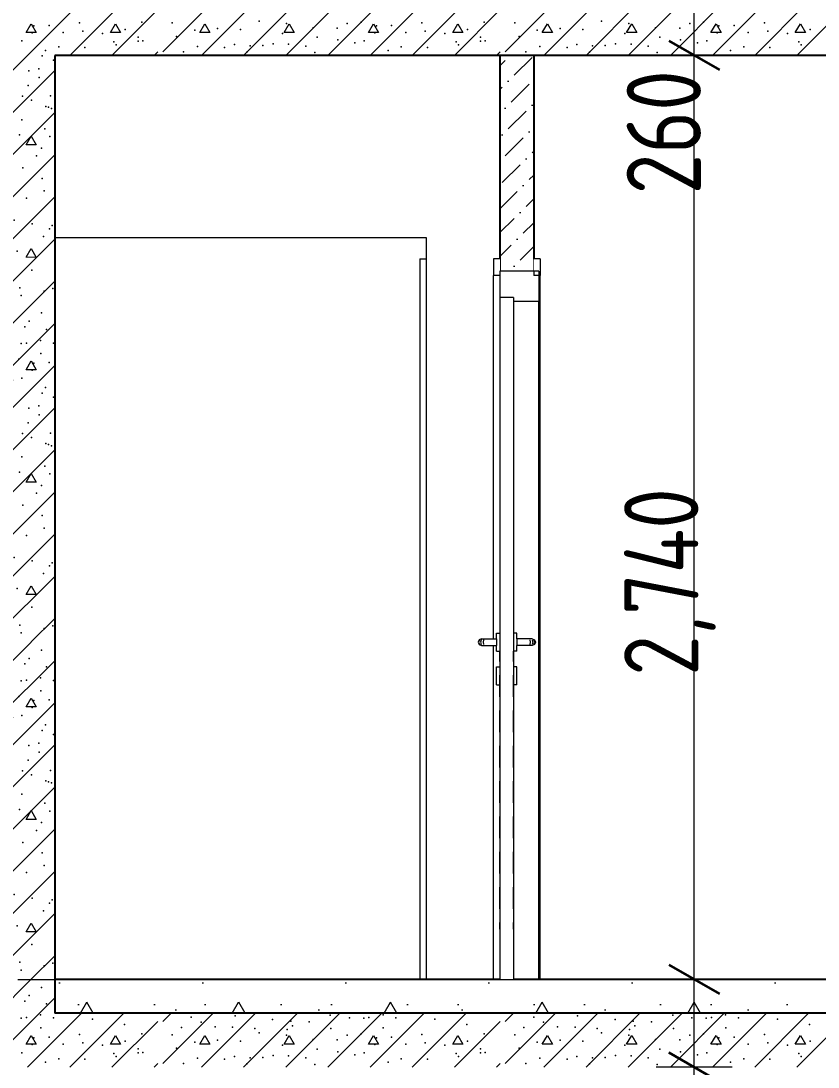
# Model space of a CAD drawing. Header units: millimetres. Extents: x 18162 to 7085488, y 72188 to 247925.
# Drawn here: x 3678329 to 3680692, y 121858 to 124960 of the extents above; entities that cross this region are included whole.
import ezdxf

# ---------------------------------------------------------------- set-up
doc = ezdxf.new("R2010")
doc.units = ezdxf.units.MM
doc.header["$MEASUREMENT"] = 0
doc.linetypes.add('Dot & Dashed', pattern=[670.277762, 317.5, -176.388889, 0, -176.388874])
doc.linetypes.add('Wipeout_Contour', pattern=[1000, 0, -1000])
doc.layers.add('Archicad Doors', color=7, linetype='Continuous')
doc.layers.add('Structural - Bearing', color=7, linetype='Continuous')
doc.styles.add('GENERATED_STYLE_3', font='', dxfattribs={"width": 0.8})
doc.styles.get('GENERATED_STYLE_3').set_extended_font_data('ISOCPEUR MON')
doc.dimstyles.new('GENERATED_STYLE__5', dxfattribs={"dimtxt": 220.000005, "dimasz": 114, "dimexe": 0.18, "dimexo": 150, "dimgap": 0, "dimtad": 1, "dimdec": 0, "dimzin": 0, "dimdsep": 46, "dimtxsty": 'GENERATED_STYLE_3', "dimblk": 'ARROWHEAD_2', "dimblk1": 'ARROWHEAD_2', "dimblk2": 'ARROWHEAD_2', "dimcen": 0.09, "dimclrd": 13, "dimclre": 13, "dimclrt": 13, "dimadec": 0, "dimazin": 0, "dimtfac": 1, "dimtdec": 4, "dimtmove": 0, "dimatfit": 3, "dimfxl": 1, "dimtolj": 1, "dimtzin": 0, "dimarcsym": 0})

# ---------------------------------------------------------------- blocks, each defined once
blk = doc.blocks.new('*X886', base_point=(3761974.7, 95118))
at = {"layer": 'Structural - Bearing', "color": 7, "linetype": 'Continuous', "lineweight": 9}
for p, q in [((3678229.1, 121863.1), (3678384, 122018)), ((3678349, 121858), (3678509, 122018)), ((3678474, 121858), (3678634, 122018)), ((3678749.5, 121993.4), (3678774.1, 122018)), ((3678749.5, 121868.4), (3678899.1, 122018)), ((3678864.1, 121858), (3679024.1, 122018)), ((3678989.1, 121858), (3679149.1, 122018)), ((3679114.1, 121858), (3679274.1, 122018)), ((3679239.1, 121858), (3679399.1, 122018)), ((3679364.1, 121858), (3679524.1, 122018)), ((3679489.1, 121858), (3679649.1, 122018)), ((3679764.7, 121993.4), (3679789.2, 122018)), ((3679764.7, 121868.4), (3679914.2, 122018)), ((3679879.2, 121858), (3680039.2, 122018)), ((3680004.2, 121858), (3680164.2, 122018)), ((3680129.2, 121858), (3680289.2, 122018)), ((3680254.2, 121858), (3680414.2, 122018)), ((3680379.2, 121858), (3680539.2, 122018)), ((3680504.2, 121858), (3680664.2, 122018)), ((3678599, 121858), (3678734.4, 121993.4)), ((3679614.1, 121858), (3679749.5, 121993.4)), ((3680629.2, 121858), (3680764.7, 121993.4)), ((3678344.3, 121925.8), (3678359.4, 121951.8)), ((3678359.4, 121951.8), (3678374.3, 121925.7)), ((3678594.3, 121925.8), (3678609.4, 121951.8)), ((3678609.4, 121951.8), (3678624.3, 121925.7)), ((3678859.4, 121925.8), (3678874.5, 121951.8)), ((3678874.5, 121951.8), (3678889.4, 121925.7)), ((3679109.4, 121925.8), (3679124.5, 121951.8)), ((3679124.5, 121951.8), (3679139.4, 121925.7)), ((3679359.4, 121925.8), (3679374.5, 121951.8)), ((3679374.5, 121951.8), (3679389.4, 121925.7)), ((3679609.4, 121925.8), (3679624.5, 121951.8)), ((3679624.5, 121951.8), (3679639.4, 121925.7)), ((3679874.5, 121925.8), (3679889.7, 121951.8)), ((3679889.7, 121951.8), (3679904.6, 121925.7)), ((3680124.5, 121925.8), (3680139.7, 121951.8)), ((3680139.7, 121951.8), (3680154.6, 121925.7)), ((3680374.5, 121925.8), (3680389.7, 121951.8)), ((3680389.7, 121951.8), (3680404.6, 121925.7)), ((3680624.5, 121925.8), (3680639.7, 121951.8)), ((3680639.7, 121951.8), (3680654.6, 121925.7)), ((3678374.3, 121925.7), (3678344.3, 121925.8)), ((3678624.3, 121925.7), (3678594.3, 121925.8)), ((3678889.4, 121925.7), (3678859.4, 121925.8)), ((3679139.4, 121925.7), (3679109.4, 121925.8)), ((3679389.4, 121925.7), (3679359.4, 121925.8)), ((3679639.4, 121925.7), (3679609.4, 121925.8)), ((3679904.6, 121925.7), (3679874.5, 121925.8)), ((3680154.6, 121925.7), (3680124.5, 121925.8)), ((3680404.6, 121925.7), (3680374.5, 121925.8)), ((3680654.6, 121925.7), (3680624.5, 121925.8)), ((3678724, 121858), (3678734.4, 121868.4)), ((3679739.1, 121858), (3679749.5, 121868.4))]:
    blk.add_line(p, q, dxfattribs=at)
for p in [(3678387.4, 122012.5), (3678964.3, 122009.5), (3679246.2, 122012.4), (3679402.5, 122012.5), (3679979.4, 122009.5), (3680261.3, 122012.4), (3680417.6, 122012.5), (3678330.2, 122003.2), (3678345.6, 122004.8), (3678425.6, 122004.3), (3678541.1, 122000.1), (3678636.2, 121984.7), (3678804.6, 121975.6), (3678834.2, 122005.6), (3678863.4, 121991.1), (3678904.9, 121977), (3678956.6, 121976.6), (3679075, 121999.2), (3679129, 121994), (3679134.1, 121980.4), (3679183.1, 121992.4), (3679303, 122004.3), (3679345.3, 122003.2), (3679360.8, 122004.8), (3679440.8, 122004.3), (3679556.2, 122000.1), (3679651.3, 121984.7), (3679819.7, 121975.6), (3679849.4, 122005.6), (3679878.5, 121991.1), (3679920, 121977), (3679971.8, 121976.6), (3680090.2, 121999.2), (3680144.1, 121994), (3680149.2, 121980.4), (3680198.2, 121992.4), (3680318.1, 122004.3), (3680360.4, 122003.2), (3680375.9, 122004.8), (3680455.9, 122004.3), (3680571.4, 122000.1), (3680666.4, 121984.7), (3678367.7, 121945.1), (3678388.1, 121974), (3678412.8, 121947), (3678502.8, 121954.7), (3678687.1, 121956.7), (3678777.6, 121954.1), (3679022.3, 121972.7), (3679035.2, 121959.3), (3679116.3, 121952.8), (3679118.2, 121969.3), (3679248, 121972.3), (3679296.5, 121952.8), (3679337.8, 121956.7), (3679382.8, 121945.1), (3679403.2, 121974), (3679428, 121947), (3679517.9, 121954.7), (3679702.2, 121956.7), (3679792.7, 121954.1), (3680037.4, 121972.7), (3680050.4, 121959.3), (3680131.4, 121952.8), (3680133.3, 121969.3), (3680263.1, 121972.3), (3680311.7, 121952.8), (3680352.9, 121956.7), (3680397.9, 121945.1), (3680418.3, 121974), (3680443.1, 121947), (3680533, 121954.7), (3678362.5, 121924.5), (3678454.5, 121925.8), (3678512.4, 121930.1), (3678570.7, 121922.7), (3678638.1, 121934.8), (3678790.6, 121913.6), (3678844.5, 121932.2), (3678912.1, 121938), (3678979.7, 121934.8), (3679104.3, 121922.9), (3679195.4, 121939.3), (3679266.9, 121938.7), (3679377.7, 121924.5), (3679469.6, 121925.8), (3679527.5, 121930.1), (3679585.9, 121922.7), (3679653.2, 121934.8), (3679805.7, 121913.6), (3679859.7, 121932.2), (3679927.3, 121938), (3679994.9, 121934.8), (3680119.4, 121922.9), (3680210.5, 121939.3), (3680282, 121938.7), (3680392.8, 121924.5), (3680484.7, 121925.8), (3680542.7, 121930.1), (3680601, 121922.7), (3680668.4, 121934.8), (3678331.8, 121900.7), (3678441.5, 121882.7), (3678604.6, 121898.1), (3678611.4, 121888.9), (3678676.3, 121912.1), (3678676.5, 121900.3), (3678690.3, 121901.3), (3678852.1, 121884.3), (3678961.7, 121889.7), (3679008.4, 121885.8), (3679046.3, 121886.8), (3679076.3, 121892.3), (3679122.7, 121891), (3679173.8, 121885.5), (3679207.7, 121911.6), (3679268.6, 121903.5), (3679319.3, 121894.6), (3679347, 121900.7), (3679456.6, 121882.7), (3679619.7, 121898.1), (3679626.6, 121888.9), (3679691.5, 121912.1), (3679691.6, 121900.3), (3679705.4, 121901.3), (3679867.2, 121884.3), (3679976.8, 121889.7), (3680023.6, 121885.8), (3680061.4, 121886.8), (3680091.5, 121892.3), (3680137.8, 121891), (3680188.9, 121885.5), (3680222.8, 121911.6), (3680283.8, 121903.5), (3680334.5, 121894.6), (3680362.1, 121900.7), (3680471.7, 121882.7), (3680634.9, 121898.1), (3680641.7, 121888.9), (3678402, 121872.6), (3678518.7, 121881.2), (3678810.6, 121868.8), (3678933, 121881.6), (3678999.2, 121867.3), (3679200.4, 121866), (3679417.2, 121872.6), (3679533.8, 121881.2), (3679825.8, 121868.8), (3679948.1, 121881.6), (3680014.3, 121867.3), (3680215.5, 121866), (3680432.3, 121872.6), (3680549, 121881.2)]:
    blk.add_point(p, dxfattribs=at)
blk = doc.blocks.new('*X898', base_point=(3761974.7, 95118))
at = {"layer": 'Structural - Bearing', "color": 7, "linetype": 'Continuous', "lineweight": 9}
for p, q in [((3678348.9, 124858), (3678508.9, 125018)), ((3678473.9, 124858), (3678633.9, 125018)), ((3678749.5, 124868.5), (3678899.1, 125018)), ((3678864.1, 124858), (3679024.1, 125018)), ((3678989.1, 124858), (3679149.1, 125018)), ((3679114.1, 124858), (3679274.1, 125018)), ((3679239.1, 124858), (3679399.1, 125018)), ((3679364.1, 124858), (3679524.1, 125018)), ((3679489.1, 124858), (3679649.1, 125018)), ((3679764.7, 124868.5), (3679914.2, 125018)), ((3679879.2, 124858), (3680039.2, 125018)), ((3680004.2, 124858), (3680164.2, 125018)), ((3680129.2, 124858), (3680289.2, 125018)), ((3680254.2, 124858), (3680414.2, 125018)), ((3680379.2, 124858), (3680539.2, 125018)), ((3680504.2, 124858), (3680664.2, 125018)), ((3678598.9, 124858), (3678734.4, 124993.5)), ((3679614.1, 124858), (3679749.5, 124993.5)), ((3680629.2, 124858), (3680764.7, 124993.5)), ((3678344.3, 124925.8), (3678359.4, 124951.8)), ((3678374.3, 124925.8), (3678344.3, 124925.8)), ((3678359.4, 124951.8), (3678374.3, 124925.8)), ((3678594.3, 124925.8), (3678609.4, 124951.8)), ((3678624.3, 124925.8), (3678594.3, 124925.8)), ((3678609.4, 124951.8), (3678624.3, 124925.8)), ((3678859.4, 124925.8), (3678874.5, 124951.8)), ((3678889.4, 124925.8), (3678859.4, 124925.8)), ((3678874.5, 124951.8), (3678889.4, 124925.8)), ((3679109.4, 124925.8), (3679124.5, 124951.8)), ((3679139.4, 124925.8), (3679109.4, 124925.8)), ((3679124.5, 124951.8), (3679139.4, 124925.8)), ((3679359.4, 124925.8), (3679374.5, 124951.8)), ((3679389.4, 124925.8), (3679359.4, 124925.8)), ((3679374.5, 124951.8), (3679389.4, 124925.8)), ((3679609.4, 124925.8), (3679624.5, 124951.8)), ((3679639.4, 124925.8), (3679609.4, 124925.8)), ((3679624.5, 124951.8), (3679639.4, 124925.8)), ((3679874.5, 124925.8), (3679889.7, 124951.8)), ((3679904.6, 124925.8), (3679874.5, 124925.8)), ((3679889.7, 124951.8), (3679904.6, 124925.8)), ((3680124.5, 124925.8), (3680139.7, 124951.8)), ((3680154.6, 124925.8), (3680124.5, 124925.8)), ((3680139.7, 124951.8), (3680154.6, 124925.8)), ((3680374.5, 124925.8), (3680389.7, 124951.8)), ((3680404.6, 124925.8), (3680374.5, 124925.8)), ((3680389.7, 124951.8), (3680404.6, 124925.8)), ((3680624.5, 124925.8), (3680639.7, 124951.8)), ((3680654.6, 124925.8), (3680624.5, 124925.8)), ((3680639.7, 124951.8), (3680654.6, 124925.8)), ((3678723.9, 124858), (3678734.4, 124868.5)), ((3679739.1, 124858), (3679749.5, 124868.5))]:
    blk.add_line(p, q, dxfattribs=at)
for p in [(3678502.8, 124954.8), (3678687.1, 124956.7), (3678777.6, 124954.2), (3679035.2, 124959.3), (3679337.8, 124956.7), (3679517.9, 124954.8), (3679702.2, 124956.7), (3679792.7, 124954.2), (3680050.4, 124959.3), (3680352.9, 124956.7), (3680533, 124954.8), (3678362.5, 124924.5), (3678367.7, 124945.1), (3678412.8, 124947), (3678454.5, 124925.8), (3678512.4, 124930.1), (3678570.7, 124922.8), (3678638.1, 124934.8), (3678844.5, 124932.3), (3678912.1, 124938.1), (3678979.7, 124934.8), (3679104.3, 124922.9), (3679116.3, 124952.9), (3679195.4, 124939.4), (3679266.9, 124938.7), (3679296.5, 124952.9), (3679377.7, 124924.5), (3679382.8, 124945.1), (3679428, 124947), (3679469.6, 124925.8), (3679527.5, 124930.1), (3679585.9, 124922.8), (3679653.2, 124934.8), (3679859.7, 124932.3), (3679927.3, 124938.1), (3679994.9, 124934.8), (3680119.4, 124922.9), (3680131.4, 124952.9), (3680210.5, 124939.4), (3680282, 124938.7), (3680311.7, 124952.9), (3680392.8, 124924.5), (3680397.9, 124945.1), (3680443.1, 124947), (3680484.7, 124925.8), (3680542.7, 124930.1), (3680601, 124922.8), (3680668.4, 124934.8), (3678331.8, 124900.8), (3678604.6, 124898.1), (3678676.3, 124912.1), (3678676.5, 124900.3), (3678690.3, 124901.3), (3678790.6, 124913.7), (3679076.3, 124892.3), (3679122.7, 124891.1), (3679207.7, 124911.7), (3679268.6, 124903.6), (3679319.3, 124894.7), (3679347, 124900.8), (3679619.7, 124898.1), (3679691.5, 124912.1), (3679691.6, 124900.3), (3679705.4, 124901.3), (3679805.7, 124913.7), (3680091.5, 124892.3), (3680137.8, 124891.1), (3680222.8, 124911.7), (3680283.8, 124903.6), (3680334.5, 124894.7), (3680362.1, 124900.8), (3680634.9, 124898.1), (3678402, 124872.7), (3678441.5, 124882.8), (3678518.7, 124881.2), (3678611.4, 124888.9), (3678810.6, 124868.9), (3678852.1, 124884.3), (3678933, 124881.7), (3678961.7, 124889.8), (3678999.2, 124867.3), (3679008.4, 124885.9), (3679046.3, 124886.8), (3679173.8, 124885.6), (3679200.4, 124866.1), (3679417.2, 124872.7), (3679456.6, 124882.8), (3679533.8, 124881.2), (3679626.6, 124888.9), (3679825.8, 124868.9), (3679867.2, 124884.3), (3679948.1, 124881.7), (3679976.8, 124889.8), (3680014.3, 124867.3), (3680023.6, 124885.9), (3680061.4, 124886.8), (3680188.9, 124885.6), (3680215.5, 124866.1), (3680432.3, 124872.7), (3680471.7, 124882.8), (3680549, 124881.2), (3680641.7, 124888.9)]:
    blk.add_point(p, dxfattribs=at)
blk = doc.blocks.new('*X1004', base_point=(3761974.7, 95118))
at = {"layer": 'Structural - Bearing', "color": 7, "linetype": 'Continuous', "lineweight": 9}
for p, q in [((3678229.1, 124738.1), (3678348.9, 124858)), ((3678229.1, 124613.1), (3678429.1, 124813.1)), ((3678234.4, 124785.2), (3678229.1, 124775.8)), ((3678249.5, 124759.2), (3678234.4, 124785.2)), ((3678229.1, 124759.1), (3678249.5, 124759.2)), ((3678229.1, 124488.1), (3678429.1, 124688.1)), ((3678344.3, 124592.5), (3678359.4, 124618.5)), ((3678359.4, 124618.5), (3678374.3, 124592.5)), ((3678374.3, 124592.5), (3678344.3, 124592.5)), ((3678229.1, 124363.1), (3678429.1, 124563.1)), ((3678234.4, 124451.8), (3678229.1, 124442.5)), ((3678229.1, 124238.1), (3678429.1, 124438.1)), ((3678229.1, 124425.8), (3678249.5, 124425.8)), ((3678249.5, 124425.8), (3678234.4, 124451.8)), ((3678234.4, 124118.5), (3678429.1, 124313.1)), ((3678344.3, 124259.2), (3678359.4, 124285.2)), ((3678359.4, 124285.2), (3678374.3, 124259.1)), ((3678374.3, 124259.1), (3678344.3, 124259.2)), ((3678359.4, 124118.5), (3678429.1, 124188.1)), ((3678229.1, 123988.1), (3678359.4, 124118.5)), ((3678229.1, 124113.1), (3678234.4, 124118.5)), ((3678234.4, 124118.5), (3678229.1, 124109.1)), ((3678249.5, 124092.5), (3678234.4, 124118.5)), ((3678229.1, 124092.5), (3678249.5, 124092.5)), ((3678229.1, 123863.1), (3678429.1, 124063.1)), ((3678229.1, 123738.1), (3678429.1, 123938.1)), ((3678344.3, 123925.8), (3678359.4, 123951.8)), ((3678359.4, 123951.8), (3678374.3, 123925.8)), ((3678374.3, 123925.8), (3678344.3, 123925.8)), ((3678229.1, 123613.1), (3678429.1, 123813.1)), ((3678234.4, 123785.1), (3678229.1, 123775.8)), ((3678249.5, 123759.1), (3678234.4, 123785.1)), ((3678229.1, 123759.1), (3678249.5, 123759.1)), ((3678229.1, 123488.1), (3678429.1, 123688.1)), ((3678344.3, 123592.5), (3678359.4, 123618.5)), ((3678374.3, 123592.4), (3678344.3, 123592.5)), ((3678359.4, 123618.5), (3678374.3, 123592.4)), ((3678229.1, 123363.1), (3678429.1, 123563.1)), ((3678234.4, 123451.8), (3678229.1, 123442.5)), ((3678229.1, 123238.1), (3678429.1, 123438.1)), ((3678249.5, 123425.8), (3678234.4, 123451.8)), ((3678229.1, 123425.8), (3678249.5, 123425.8)), ((3678234.4, 123118.5), (3678429.1, 123313.1)), ((3678344.3, 123259.1), (3678359.4, 123285.1)), ((3678359.4, 123285.1), (3678374.3, 123259.1)), ((3678374.3, 123259.1), (3678344.3, 123259.1)), ((3678359.4, 123118.5), (3678429.1, 123188.1)), ((3678234.4, 123118.5), (3678229.1, 123109.1)), ((3678229.1, 122988.1), (3678359.4, 123118.4)), ((3678229.1, 123113.1), (3678234.4, 123118.4)), ((3678229.1, 123092.4), (3678249.5, 123092.5)), ((3678249.5, 123092.5), (3678234.4, 123118.5)), ((3678229.1, 122863.1), (3678429.1, 123063.1)), ((3678229.1, 122738.1), (3678429.1, 122938.1)), ((3678344.3, 122925.8), (3678359.4, 122951.8)), ((3678359.4, 122951.8), (3678374.3, 122925.8)), ((3678374.3, 122925.8), (3678344.3, 122925.8)), ((3678229.1, 122613.1), (3678429.1, 122813.1)), ((3678234.4, 122785.1), (3678229.1, 122775.8)), ((3678249.5, 122759.1), (3678234.4, 122785.1)), ((3678229.1, 122759.1), (3678249.5, 122759.1)), ((3678229.1, 122488.1), (3678429.1, 122688.1)), ((3678344.3, 122592.5), (3678359.4, 122618.5)), ((3678359.4, 122618.5), (3678374.3, 122592.4)), ((3678374.3, 122592.4), (3678344.3, 122592.5)), ((3678229.1, 122363.1), (3678429.1, 122563.1)), ((3678234.4, 122451.8), (3678229.1, 122442.5)), ((3678249.5, 122425.8), (3678234.4, 122451.8)), ((3678229.1, 122238.1), (3678429.1, 122438.1)), ((3678229.1, 122425.8), (3678249.5, 122425.8)), ((3678234.4, 122118.4), (3678429.1, 122313.1)), ((3678344.3, 122259.1), (3678359.4, 122285.1)), ((3678374.3, 122259.1), (3678344.3, 122259.1)), ((3678359.4, 122285.1), (3678374.3, 122259.1)), ((3678359.4, 122118.4), (3678429.1, 122188.1)), ((3678229.1, 122113.1), (3678234.4, 122118.4)), ((3678234.4, 122118.4), (3678229.1, 122109.1)), ((3678249.5, 122092.4), (3678234.4, 122118.4)), ((3678259, 122018), (3678359.4, 122118.4)), ((3678229.1, 122092.4), (3678249.5, 122092.4)), ((3678384, 122018), (3678429.1, 122063.1))]:
    blk.add_line(p, q, dxfattribs=at)
for p in [(3678256.9, 124852.4), (3678292, 124845.9), (3678392, 124856.5), (3678426, 124844.1), (3678231.3, 124817), (3678352.5, 124812.1), (3678382.6, 124818.5), (3678241.5, 124776.4), (3678298.2, 124780.3), (3678350.3, 124768.4), (3678383.1, 124791.9), (3678276.3, 124748.1), (3678333.6, 124736.9), (3678416.6, 124737.8), (3678287.4, 124718.1), (3678360, 124724.9), (3678402.8, 124706.6), (3678277.7, 124695.8), (3678411, 124704), (3678419.8, 124700.4), (3678332.1, 124667.2), (3678325.2, 124621.9), (3678399.5, 124640.4), (3678415.2, 124617), (3678251, 124610.8), (3678260.8, 124601.3), (3678279.5, 124587.8), (3678390.5, 124583), (3678232.8, 124559.8), (3678375, 124559.9), (3678334.3, 124524.5), (3678239, 124493.3), (3678391.7, 124493.3), (3678257.5, 124463.5), (3678290, 124462.4), (3678292, 124432.6), (3678345.6, 124434.6), (3678398.2, 124456.3), (3678283.6, 124409.1), (3678260.7, 124365.1), (3678309.1, 124369.6), (3678300.8, 124340.4), (3678362.6, 124358.9), (3678413.8, 124344), (3678421.4, 124353.6), (3678395.7, 124321.3), (3678282.3, 124280.1), (3678317.8, 124277), (3678263.7, 124227.5), (3678295.2, 124217.8), (3678295.2, 124217.8), (3678361.1, 124221.4), (3678325.6, 124168.8), (3678398.1, 124158.5), (3678423.5, 124166.5), (3678330.2, 124145.6), (3678272.5, 124086.7), (3678389.6, 124094.5), (3678294.7, 124057.4), (3678353.5, 124070), (3678266.8, 124046.5), (3678279.2, 124037.3), (3678292.6, 124041.4), (3678340.6, 124053.3), (3678404.6, 124045.2), (3678231.1, 124012.5), (3678287.9, 124004.4), (3678330.2, 124003.3), (3678345.6, 124004.8), (3678387.4, 124012.6), (3678425.6, 124004.4), (3678232.8, 123972.4), (3678388.1, 123974), (3678251.8, 123938.7), (3678281.4, 123952.8), (3678322.6, 123956.7), (3678367.7, 123945.1), (3678412.8, 123947), (3678253.5, 123903.5), (3678331.8, 123900.8), (3678362.5, 123924.5), (3678304.2, 123894.7), (3678402, 123872.7), (3678256.9, 123852.4), (3678292, 123845.9), (3678392, 123856.5), (3678426, 123844.1), (3678231.3, 123817), (3678352.5, 123812), (3678382.6, 123818.5), (3678241.5, 123776.4), (3678298.2, 123780.3), (3678383.1, 123791.9), (3678276.3, 123748.1), (3678350.3, 123768.4), (3678287.4, 123718.1), (3678333.6, 123736.9), (3678360, 123724.9), (3678416.6, 123737.8), (3678277.7, 123695.8), (3678402.8, 123706.6), (3678411, 123704), (3678419.8, 123700.4), (3678332.1, 123667.2), (3678325.2, 123621.9), (3678399.5, 123640.3), (3678251, 123610.8), (3678260.8, 123601.3), (3678415.2, 123617), (3678232.8, 123559.8), (3678279.5, 123587.8), (3678375, 123559.9), (3678390.5, 123583), (3678334.3, 123524.4), (3678239, 123493.3), (3678391.7, 123493.3), (3678257.5, 123463.5), (3678290, 123462.4), (3678345.6, 123434.6), (3678398.2, 123456.2), (3678283.6, 123409.1), (3678292, 123432.6), (3678260.7, 123365.1), (3678300.8, 123340.3), (3678309.1, 123369.5), (3678362.6, 123358.9), (3678413.8, 123343.9), (3678421.4, 123353.6), (3678395.7, 123321.3), (3678282.3, 123280.1), (3678317.8, 123277), (3678263.7, 123227.5), (3678295.2, 123217.8), (3678295.2, 123217.8), (3678361.1, 123221.4), (3678325.6, 123168.8), (3678398.1, 123158.5), (3678423.5, 123166.5), (3678330.2, 123145.6), (3678389.6, 123094.4), (3678272.5, 123086.7), (3678353.5, 123070), (3678266.8, 123046.5), (3678279.2, 123037.3), (3678292.6, 123041.3), (3678294.7, 123057.4), (3678340.6, 123053.3), (3678404.6, 123045.2), (3678231.1, 123012.5), (3678287.9, 123004.3), (3678330.2, 123003.3), (3678345.6, 123004.8), (3678387.4, 123012.5), (3678425.6, 123004.3), (3678232.8, 122972.4), (3678388.1, 122974), (3678251.8, 122938.7), (3678281.4, 122952.8), (3678322.6, 122956.7), (3678367.7, 122945.1), (3678412.8, 122947), (3678362.5, 122924.5), (3678253.5, 122903.5), (3678304.2, 122894.7), (3678331.8, 122900.7), (3678256.9, 122852.4), (3678292, 122845.8), (3678392, 122856.5), (3678402, 122872.6), (3678426, 122844.1), (3678231.3, 122816.9), (3678382.6, 122818.5), (3678352.5, 122812), (3678383.1, 122791.9), (3678241.5, 122776.4), (3678298.2, 122780.3), (3678350.3, 122768.4), (3678276.3, 122748.1), (3678333.6, 122736.9), (3678360, 122724.9), (3678416.6, 122737.8), (3678277.7, 122695.7), (3678287.4, 122718.1), (3678402.8, 122706.6), (3678411, 122703.9), (3678419.8, 122700.4), (3678332.1, 122667.2), (3678399.5, 122640.3), (3678251, 122610.7), (3678260.8, 122601.3), (3678325.2, 122621.9), (3678415.2, 122616.9), (3678279.5, 122587.7), (3678390.5, 122582.9), (3678232.8, 122559.8), (3678375, 122559.8), (3678334.3, 122524.4), (3678239, 122493.3), (3678391.7, 122493.3), (3678257.5, 122463.4), (3678290, 122462.4), (3678398.2, 122456.2), (3678292, 122432.6), (3678345.6, 122434.6), (3678283.6, 122409), (3678260.7, 122365), (3678309.1, 122369.5), (3678362.6, 122358.9), (3678421.4, 122353.6), (3678300.8, 122340.3), (3678395.7, 122321.3), (3678413.8, 122343.9), (3678282.3, 122280.1), (3678317.8, 122277), (3678263.7, 122227.5), (3678295.2, 122217.8), (3678295.2, 122217.8), (3678361.1, 122221.3), (3678325.6, 122168.8), (3678423.5, 122166.5), (3678330.2, 122145.6), (3678398.1, 122158.5), (3678272.5, 122086.7), (3678353.5, 122070), (3678389.6, 122094.4), (3678266.8, 122046.5), (3678279.2, 122037.2), (3678292.6, 122041.3), (3678294.7, 122057.3), (3678340.6, 122053.3), (3678404.6, 122045.2)]:
    blk.add_point(p, dxfattribs=at)
blk = doc.blocks.new('*D1101', base_point=(3761974.7, 95118))
at = {"color": 12, "linetype": 'Continuous', "lineweight": 35}
for p, q in [((3680249.8, 121901.3), (3680399.8, 121814.7)), ((3680249.8, 119161.3), (3680399.8, 119074.7))]:
    blk.add_line(p, q, dxfattribs=at)
at = {"color": 13, "linetype": 'Continuous', "lineweight": 13}
blk.add_line((3680324.8, 119118), (3680324.8, 121858), dxfattribs=at)
at = {"color": 13, "lineweight": 13, "char_height": 220, "attachment_point": 7, "rotation": 90, "style": 'GENERATED_STYLE_3'}
for s, insert in [('\\A1;{\\pql;\\fISOCPEUR MON|b0|i0|c0|p0;\\W0.800000;260}', (3680344.7, 121445.8)), ('\\A1;{\\pql;\\fISOCPEUR MON|b0|i0|c0|p0;\\W0.800000;2,740}', (3680388.6, 120018.2))]:
    blk.add_mtext(s, dxfattribs=dict(at, insert=insert))
blk = doc.blocks.new('ARROWHEAD_2')
at = {"color": 0, "linetype": 'Continuous', "lineweight": 0}
for p, q in [((-0.378, -0.655), (0.378, 0.655)), ((0, 0), (-1, 0))]:
    blk.add_line(p, q, dxfattribs=at)
blk = doc.blocks.new('*D1102', base_point=(3761974.7, 95118))
at = {"color": 12, "linetype": 'Continuous', "lineweight": 35}
for p, q in [((3680249.8, 122161.3), (3680399.8, 122074.7)), ((3680249.8, 121901.3), (3680399.8, 121814.7))]:
    blk.add_line(p, q, dxfattribs=at)
at = {"color": 13, "linetype": 'Continuous', "lineweight": 13}
for p, q in [((3680324.8, 121858), (3680324.8, 122118)), ((3680437.3, 121858), (3680212.3, 121858)), ((3680324.8, 119118), (3680324.8, 121858))]:
    blk.add_line(p, q, dxfattribs=at)
blk = doc.blocks.new('*D1103', base_point=(3761974.7, 95118))
at = {"color": 12, "linetype": 'Continuous', "lineweight": 35}
for p, q in [((3680249.8, 124901.3), (3680399.8, 124814.7)), ((3680249.8, 122161.3), (3680399.8, 122074.7))]:
    blk.add_line(p, q, dxfattribs=at)
at = {"color": 13, "linetype": 'Continuous', "lineweight": 13}
for p, q in [((3680437.3, 124858), (3680212.3, 124858)), ((3680324.8, 122118), (3680324.8, 124858)), ((3680437.3, 122118), (3680212.3, 122118)), ((3680324.8, 121858), (3680324.8, 122118))]:
    blk.add_line(p, q, dxfattribs=at)
at = {"color": 13, "lineweight": 13, "char_height": 220, "attachment_point": 7, "rotation": 90, "style": 'GENERATED_STYLE_3'}
for s, insert in [('\\A1;{\\pql;\\fISOCPEUR MON|b0|i0|c0|p0;\\W0.800000;260}', (3680344.7, 124445.8)), ('\\A1;{\\pql;\\fISOCPEUR MON|b0|i0|c0|p0;\\W0.800000;2,740}', (3680388.6, 123018.2))]:
    blk.add_mtext(s, dxfattribs=dict(at, insert=insert))
blk = doc.blocks.new('*D1104', base_point=(3761974.7, 95118))
at = {"color": 12, "linetype": 'Continuous', "lineweight": 35}
for p, q in [((3680249.8, 125161.3), (3680399.8, 125074.7)), ((3680249.8, 124901.3), (3680399.8, 124814.7))]:
    blk.add_line(p, q, dxfattribs=at)
at = {"color": 13, "linetype": 'Continuous', "lineweight": 13}
blk.add_line((3680324.8, 124858), (3680324.8, 125118), dxfattribs=at)
blk = doc.blocks.new('*D1105', base_point=(3761974.7, 95118))
at = {"color": 12, "linetype": 'Continuous', "lineweight": 35}
for p, q in [((3680249.8, 127901.3), (3680399.8, 127814.7)), ((3680249.8, 125161.3), (3680399.8, 125074.7))]:
    blk.add_line(p, q, dxfattribs=at)
at = {"color": 13, "linetype": 'Continuous', "lineweight": 13}
for p, q in [((3680437.3, 127858), (3680212.3, 127858)), ((3680324.8, 125118), (3680324.8, 127858)), ((3680437.3, 125118), (3680212.3, 125118)), ((3680324.8, 124858), (3680324.8, 125118))]:
    blk.add_line(p, q, dxfattribs=at)
at = {"color": 13, "lineweight": 13, "char_height": 220, "attachment_point": 7, "rotation": 90, "style": 'GENERATED_STYLE_3'}
for s, insert in [('\\A1;{\\pql;\\fISOCPEUR MON|b0|i0|c0|p0;\\W0.800000;260}', (3680344.7, 127445.8)), ('\\A1;{\\pql;\\fISOCPEUR MON|b0|i0|c0|p0;\\W0.800000;2,740}', (3680388.6, 126018.2))]:
    blk.add_mtext(s, dxfattribs=dict(at, insert=insert))

msp = doc.modelspace()

# ---------------------------------------------------------------- hatches: boundary and pattern name
at = {"layer": 'Structural - Bearing', "linetype": 'Continuous', "lineweight": 9}
h = msp.add_hatch(dxfattribs=at)
h.set_pattern_fill('Dot___Dashed_0003', style=0, pattern_type=2)
h.set_pattern_definition([(45, (3761974.73, 95118.01), (-70.71068, 70.71068), [75, -25, 0, -25]), (45, (3761983.57, 95197.56), (-70.71068, 70.71068), [75, -25, 0, -25])])
h.paths.add_polyline_path([(3679749.1, 124858), (3679749.1, 124218), (3679849.1, 124218), (3679849.1, 124858)])
h = msp.add_hatch(dxfattribs=at)
h.set_pattern_fill('Lightweight_Concrete_0003', style=0, pattern_type=2)
h.set_pattern_definition([(0, (3761974.7, 95118), (0, 779.423), [48.75, -401.25]), (0, (3762199.7, 95507.7), (0, 779.423), [48.75, -401.25]), (60, (3761974.7, 95118), (-675, 389.7114), [48.75, -401.25]), (60, (3762424.7, 95118), (-675, 389.7114), [48.75, -401.25]), (120, (3762023.5, 95118), (675, 389.7114), [48.75, -401.25]), (120, (3762473.5, 95118), (675, 389.7114), [48.75, -401.25]), (0, (3761974.73, 95193), (0, 150), [0, -150, 0, -225]), (45, (3762049.73, 95193), (-106.06602, 106.06602), [0, -112.5, 0, -187.5])])
h.paths.add_polyline_path([(3678429.1, 122018), (3683229.1, 122018), (3683229.1, 122118), (3678429.1, 122118)])

# ---------------------------------------------------------------- linework, layer by layer
at = {"layer": 'Archicad Doors', "color": 7, "linetype": 'Continuous', "lineweight": 9}
for p, q in [((3678429.1, 124318), (3679530.4, 124318)), ((3679530.4, 124318), (3679530.4, 122118)), ((3679511.4, 124255), (3679511.4, 122118)), ((3679511.4, 124255), (3679530.4, 124255)), ((3679687, 123125.1), (3679684.1, 123118)), ((3679688.5, 123125.1), (3679685.8, 123118)), ((3679694.1, 123128), (3679687, 123125.1)), ((3679693.4, 123125.1), (3679691.2, 123118)), ((3679694.1, 123128), (3679695.2, 123128)), ((3679695.2, 123128), (3679698.4, 123128)), ((3679698.4, 123128), (3679703.3, 123128)), ((3679700.6, 123125.1), (3679699.4, 123118)), ((3679703.3, 123128), (3679709.1, 123128)), ((3679834.8, 123128), (3679829.1, 123128)), ((3679839.7, 123128), (3679834.8, 123128)), ((3679837.6, 123125.1), (3679838.7, 123118)), ((3679842.9, 123128), (3679839.7, 123128)), ((3679844.1, 123128), (3679842.9, 123128)), ((3679844.1, 123128), (3679851.1, 123125.1)), ((3679844.8, 123125.1), (3679846.9, 123118)), ((3679849.6, 123125.1), (3679852.3, 123118)), ((3679851.1, 123125.1), (3679854.1, 123118)), ((3679684.1, 123118), (3679687, 123110.9)), ((3679685.8, 123118), (3679688.5, 123110.9)), ((3679687, 123110.9), (3679694.1, 123108)), ((3679691.2, 123118), (3679693.4, 123110.9)), ((3679694.1, 123108), (3679695.2, 123108)), ((3679695.2, 123108), (3679698.4, 123108)), ((3679698.4, 123108), (3679703.3, 123108)), ((3679699.4, 123118), (3679700.6, 123110.9)), ((3679703.3, 123108), (3679709.1, 123108)), ((3679730.1, 122118), (3679730.1, 123108)), ((3679834.8, 123108), (3679829.1, 123108)), ((3679839.7, 123108), (3679834.8, 123108)), ((3679838.7, 123118), (3679837.6, 123110.9)), ((3679842.9, 123108), (3679839.7, 123108)), ((3679844.1, 123108), (3679842.9, 123108)), ((3679851.1, 123110.9), (3679844.1, 123108)), ((3679846.9, 123118), (3679844.8, 123110.9)), ((3679852.3, 123118), (3679849.6, 123110.9)), ((3679854.1, 123118), (3679851.1, 123110.9))]:
    msp.add_line(p, q, dxfattribs=at)
at = {"layer": 'Structural - Bearing', "color": 7, "linetype": 'Continuous', "lineweight": 25}
for p, q in [((3679749.1, 124858), (3678429.1, 124858)), ((3678429.1, 124858), (3678429.1, 122118)), ((3679849.1, 124858), (3679749.1, 124858)), ((3683229.1, 124858), (3679849.1, 124858)), ((3678429.1, 122118), (3678429.1, 122018)), ((3683229.1, 122018), (3678429.1, 122018))]:
    msp.add_line(p, q, dxfattribs=at)
at = {"layer": 'Structural - Bearing', "color": 7, "linetype": 'Continuous', "lineweight": 25, "flags": 128}
for points in [[(3679749.1, 124858), (3679749.1, 124255), (3679749.1, 124218)], [(3679849.1, 124858), (3679849.1, 124255), (3679849.1, 124218)], [(3683229.1, 122118), (3679789.1, 122118), (3679749.1, 122118), (3678429.1, 122118)]]:
    msp.add_lwpolyline(points, dxfattribs=at)

# ---------------------------------------------------------------- block references
at = {"layer": 'Structural - Bearing', "lineweight": 0}
for name in ['*X898', '*X1004', '*X886']:
    msp.add_blockref(name, (3761974.7, 95118), dxfattribs=at)

# ---------------------------------------------------------------- dimensions: what is measured, and where the dimension line sits
at = {"color": 13, "linetype": 'Continuous', "lineweight": 13}
for base, p1, p2, picture, middle in [((3680324.8, 127858), (3676329.1, 125118), (3674429.1, 127858), '*D1105', (3680170.8, 126386.7)), ((3680324.8, 125118), (3674429.1, 124858), (3676329.1, 125118), '*D1104', (3680170.8, 124696.9)), ((3680324.8, 121858), (3676329.1, 119118), (3674429.1, 121858), '*D1101', (3680170.8, 120386.7))]:
    dim = msp.add_linear_dim(base=base, p1=p1, p2=p2, angle=90, dimstyle='GENERATED_STYLE__5', dxfattribs=at)
    dim.commit()
    dim.dimension.update_dxf_attribs({"geometry": picture, "text_midpoint": middle, "dimtype": 160, "text_rotation": 90})

# ---------------------------------------------------------------- next in the draw order: wipeouts: each hides what was drawn before it
at = {"color": 254, "linetype": 'Wipeout_Contour', "lineweight": 0, "ltscale": 14727343.97633091}
msp.add_wipeout([(3679730.1, 124205), (3679749.1, 124205), (3679749.1, 124255), (3679730.1, 124255)], dxfattribs=at).dxf.layer = 'Archicad Doors'
at = {"color": 254, "linetype": 'Wipeout_Contour', "lineweight": 0, "ltscale": 22091739.1469846}
msp.add_wipeout([(3679849.1, 124255), (3679849.1, 124218), (3679864.1, 124218), (3679864.1, 124205), (3679868.1, 124205), (3679868.1, 124255)], dxfattribs=at).dxf.layer = 'Archicad Doors'
at = {"color": 254, "linetype": 'Wipeout_Contour', "lineweight": 0, "ltscale": 14727314.52553337}
msp.add_wipeout([(3679749.1, 122118), (3679789.1, 122118), (3679789.1, 124140), (3679749.1, 124140)], dxfattribs=at).dxf.layer = 'Archicad Doors'

# ---------------------------------------------------------------- next in the draw order: linework, layer by layer
at = {"color": 8, "linetype": 'Dot & Dashed', "lineweight": 13}
msp.add_line((3658879.3, 122118), (3689916.5, 122118), dxfattribs=at)
at = {"layer": 'Archicad Doors', "color": 7, "linetype": 'Continuous', "lineweight": 9}
for p, q in [((3679730.1, 124255), (3679730.1, 124205)), ((3679749.1, 124255), (3679730.1, 124255)), ((3679868.1, 124255), (3679849.1, 124255)), ((3679730.1, 123128), (3679730.1, 124205)), ((3679749, 123991.2), (3679749, 123970.9)), ((3679789.2, 123991.2), (3679789.2, 123970.9)), ((3679749, 123930.6), (3679749, 123866.2)), ((3679789.2, 123930.6), (3679789.2, 123866.2)), ((3679749, 123825.9), (3679749, 123761.5)), ((3679789.2, 123825.9), (3679789.2, 123761.5)), ((3679749, 123721.2), (3679749, 123656.8)), ((3679789.2, 123721.2), (3679789.2, 123656.8)), ((3679749, 123616.5), (3679749, 123552.1)), ((3679789.2, 123616.5), (3679789.2, 123552.1)), ((3679749, 123511.8), (3679749, 123447.3)), ((3679789.2, 123511.8), (3679789.2, 123447.3)), ((3679749, 123407.1), (3679749, 123342.6)), ((3679789.2, 123407.1), (3679789.2, 123342.6)), ((3679749, 123302.4), (3679749, 123237.9)), ((3679789.2, 123302.4), (3679789.2, 123237.9)), ((3679749, 123197.7), (3679749, 123193.4)), ((3679749, 123193.4), (3679749, 123145)), ((3679789.2, 123197.7), (3679789.2, 123193.4)), ((3679789.2, 123193.4), (3679789.2, 123145.3)), ((3679709.1, 123128), (3679739.1, 123128)), ((3679739.1, 123141.4), (3679739.1, 123145)), ((3679739.1, 123145), (3679739.2, 123145)), ((3679739.1, 123131.5), (3679739.1, 123141.4)), ((3679739.1, 123128), (3679739.1, 123131.5)), ((3679739.1, 123128), (3679739.1, 123125.1)), ((3679739.1, 123125.1), (3679739.1, 123118)), ((3679739.2, 123145), (3679749, 123145)), ((3679749, 123145), (3679749.1, 123145)), ((3679789.2, 123145), (3679789.1, 123145)), ((3679799, 123145), (3679789.2, 123145)), ((3679799.1, 123145), (3679799, 123145)), ((3679799.1, 123141.4), (3679799.1, 123145)), ((3679799.1, 123131.5), (3679799.1, 123141.4)), ((3679799.1, 123128), (3679799.1, 123131.5)), ((3679799.1, 123128), (3679799.1, 123125.1)), ((3679829.1, 123128), (3679799.1, 123128)), ((3679799.1, 123125.1), (3679799.1, 123118)), ((3679709.1, 123108), (3679739.1, 123108)), ((3679739.1, 123118), (3679739.1, 123110.9)), ((3679739.1, 123110.9), (3679739.1, 123108)), ((3679739.1, 123104.5), (3679739.1, 123108)), ((3679739.1, 123094.6), (3679739.1, 123104.5)), ((3679739.1, 123091), (3679739.1, 123094.6)), ((3679799.1, 123118), (3679799.1, 123110.9)), ((3679799.1, 123110.9), (3679799.1, 123108)), ((3679799.1, 123104.5), (3679799.1, 123108)), ((3679829.1, 123108), (3679799.1, 123108)), ((3679799.1, 123094.6), (3679799.1, 123104.5)), ((3679799.1, 123091), (3679799.1, 123094.6)), ((3679739.1, 123091), (3679739.2, 123091)), ((3679739.2, 123091), (3679749, 123091)), ((3679749, 123091), (3679749.1, 123091)), ((3679749, 123064.6), (3679749, 123091)), ((3679749, 123060.3), (3679749, 123064.6)), ((3679789.2, 123091), (3679789.1, 123091)), ((3679789.2, 123064.6), (3679789.2, 123091)), ((3679799, 123091), (3679789.2, 123091)), ((3679789.2, 123060.3), (3679789.2, 123064.6)), ((3679799.1, 123091), (3679799, 123091)), ((3679739.1, 123041.4), (3679739.1, 123045)), ((3679739.1, 123045), (3679739.2, 123045)), ((3679739.1, 123031.5), (3679739.1, 123041.4)), ((3679739.1, 123018), (3679739.1, 123031.5)), ((3679739.2, 123045), (3679749, 123045)), ((3679749, 123045), (3679749.1, 123045)), ((3679789.2, 123045), (3679789.1, 123045)), ((3679799, 123045), (3679789.2, 123045)), ((3679799.1, 123045), (3679799, 123045)), ((3679799.1, 123041.4), (3679799.1, 123045)), ((3679799.1, 123031.5), (3679799.1, 123041.4)), ((3679799.1, 123018), (3679799.1, 123031.5)), ((3679739.1, 123004.5), (3679739.1, 123018)), ((3679739.1, 122994.6), (3679739.1, 123004.5)), ((3679749, 122955.6), (3679749, 123020.1)), ((3679789.2, 122955.6), (3679789.2, 123020.1)), ((3679799.1, 123004.5), (3679799.1, 123018)), ((3679799.1, 122994.6), (3679799.1, 123004.5)), ((3679739.1, 122991), (3679739.1, 122994.6)), ((3679739.1, 122991), (3679739.2, 122991)), ((3679739.2, 122991), (3679749, 122991)), ((3679749, 122991), (3679749.1, 122991)), ((3679789.2, 122991), (3679789.1, 122991)), ((3679799, 122991), (3679789.2, 122991)), ((3679799.1, 122991), (3679799, 122991)), ((3679799.1, 122991), (3679799.1, 122994.6)), ((3679749, 122850.9), (3679749, 122915.4)), ((3679789.2, 122850.9), (3679789.2, 122915.4)), ((3679749, 122746.2), (3679749, 122810.7)), ((3679789.2, 122746.2), (3679789.2, 122810.7)), ((3679749, 122641.5), (3679749, 122706)), ((3679789.2, 122641.5), (3679789.2, 122706)), ((3679749, 122536.8), (3679749, 122601.3)), ((3679789.2, 122536.8), (3679789.2, 122601.3)), ((3679749, 122432.1), (3679749, 122496.6)), ((3679789.2, 122432.1), (3679789.2, 122496.6)), ((3679749, 122327.4), (3679749, 122391.8)), ((3679789.2, 122327.4), (3679789.2, 122391.8)), ((3679749, 122266.8), (3679749, 122287.1)), ((3679789.2, 122266.8), (3679789.2, 122287.1))]:
    msp.add_line(p, q, dxfattribs=at)

# ---------------------------------------------------------------- next in the draw order: dimensions: what is measured, and where the dimension line sits
at = {"color": 13, "linetype": 'Continuous', "lineweight": 13}
dim = msp.add_linear_dim(base=(3680324.8, 122118), p1=(3674429.1, 121858), p2=(3676329.1, 122118), angle=90, dimstyle='GENERATED_STYLE__5', dxfattribs=at)
dim.commit()
dim.dimension.update_dxf_attribs({"geometry": '*D1102', "text_midpoint": (3680170.8, 121696.9), "dimtype": 160, "text_rotation": 90})

# ---------------------------------------------------------------- next in the draw order: wipeouts: each hides what was drawn before it
at = {"color": 254, "linetype": 'Wipeout_Contour', "lineweight": 0, "ltscale": 22091369.27329258}
msp.add_wipeout([(3679749.1, 124140), (3679789.1, 124140), (3679789.1, 124128), (3679864.1, 124128), (3679864.1, 124218), (3679749.1, 124218)], dxfattribs=at).dxf.layer = 'Archicad Doors'

# ---------------------------------------------------------------- next in the draw order: linework, layer by layer
at = {"layer": 'Archicad Doors', "color": 7, "linetype": 'Continuous', "lineweight": 9}
for p, q in [((3679868.1, 124255), (3679868.1, 124205)), ((3679849.1, 124218), (3679849.1, 124205)), ((3679864.1, 124218), (3679864.1, 124128)), ((3679749.1, 124205), (3679730.1, 124205)), ((3679868.1, 124205), (3679849.1, 124205)), ((3679868.1, 122118), (3679868.1, 124205)), ((3679789.1, 124140), (3679749.1, 124140)), ((3679864.1, 124128), (3679789.1, 124128)), ((3679864.1, 122118), (3679864.1, 124128))]:
    msp.add_line(p, q, dxfattribs=at)
at = {"layer": 'Archicad Doors', "color": 7, "linetype": 'Continuous', "lineweight": 9, "flags": 128}
for points in [[(3679749.1, 124218), (3679749.1, 124205), (3679749.1, 124140), (3679749.1, 122118)], [(3679864.1, 124218), (3679849.1, 124218), (3679749.1, 124218)], [(3679789.1, 124140), (3679789.1, 124128), (3679789.1, 122118)]]:
    msp.add_lwpolyline(points, dxfattribs=at)

# ---------------------------------------------------------------- next in the draw order: dimensions: what is measured, and where the dimension line sits
at = {"color": 13, "linetype": 'Continuous', "lineweight": 13}
dim = msp.add_linear_dim(base=(3680324.8, 124858), p1=(3676329.1, 122118), p2=(3674429.1, 124858), angle=90, dimstyle='GENERATED_STYLE__5', dxfattribs=at)
dim.commit()
dim.dimension.update_dxf_attribs({"geometry": '*D1103', "text_midpoint": (3680170.8, 123386.7), "dimtype": 160, "text_rotation": 90})

doc.saveas('drawing.dxf')
